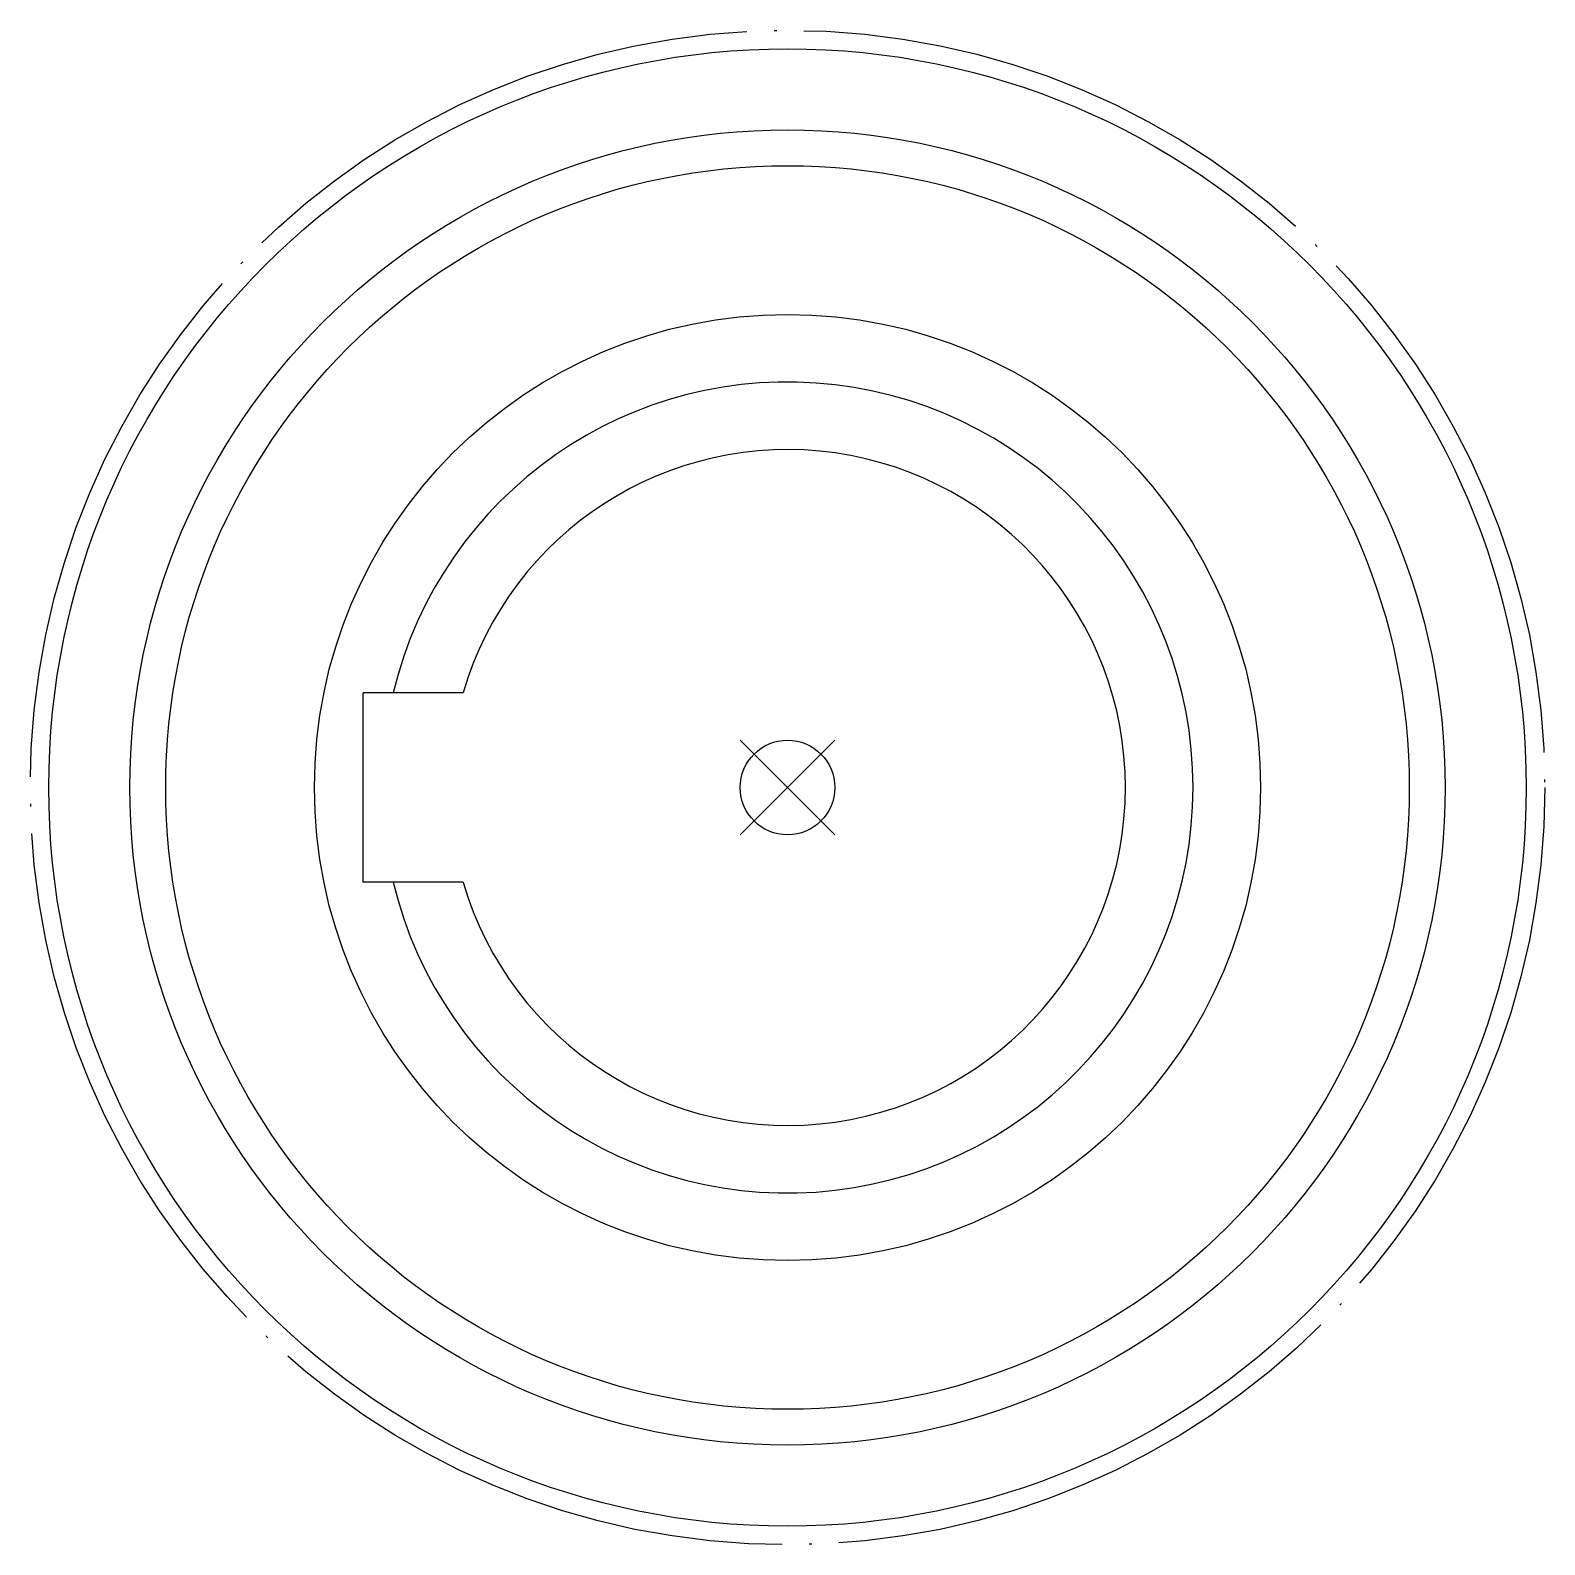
# Model space of a CAD drawing. Extents: x -172.6 to -116.6, y 373.4 to 429.4.
import ezdxf

# ---------------------------------------------------------------- set-up
doc = ezdxf.new("R2010")
doc.units = 0
doc.header["$MEASUREMENT"] = 0
doc.linetypes.add('CENTER', pattern=[22, 20, -1, 0, -1])
doc.layers.get('0').update_dxf_attribs({"linetype": 'CONTINUOUS'})
doc.layers.add('$PARTREF_BOM', color=7, linetype='CONTINUOUS')
doc.styles.get("Standard").update_dxf_attribs({"font": 'txt.shx', "bigfont": 'chineset.shx'})

# ---------------------------------------------------------------- blocks, each defined once
blk = doc.blocks.new('PARTREF')
at = {"layer": '$PARTREF_BOM', "color": 2}
for p, q in [((-1.75, -1.75), (1.75, 1.75)), ((-1.75, 1.75), (1.75, -1.75))]:
    blk.add_line(p, q, dxfattribs=at)
blk.add_circle((0, 0), 1.75, dxfattribs=at)
at = {"layer": '$PARTREF_BOM', "color": 2, "flags": 1}
for tag, p in [('TAG5', (-16.086, -4.95)), ('TAG10', (-5.651, -4.998)), ('TAG15', (5.594, -4.742)), ('TAG4', (-16.086, -8.95)), ('TAG9', (-5.651, -8.998)), ('TAG14', (5.594, -8.742)), ('TAG3', (-16.086, -12.95)), ('TAG8', (-5.651, -12.998)), ('TAG13', (5.594, -12.742)), ('TAG2', (-16.086, -16.95)), ('TAG7', (-5.651, -16.998)), ('TAG12', (5.594, -16.742)), ('TAG1', (-16.086, -20.95)), ('TAG11', (5.594, -20.742)), ('TAG6', (-5.651, -20.998))]:
    blk.add_attdef(tag, p, '', height=2.5, dxfattribs=at)

msp = doc.modelspace()

# ---------------------------------------------------------------- linework, layer by layer
at = {"color": 7, "linetype": 'CONTINUOUS'}
for p, q in [((-160.273, 397.86), (-160.273, 404.86)), ((-156.573, 404.86), (-160.273, 404.86)), ((-156.573, 397.86), (-160.273, 397.86))]:
    msp.add_line(p, q, dxfattribs=at)
at = {"color": 1, "linetype": 'CENTER'}
msp.add_circle((-144.573, 401.36), 28.01, dxfattribs=at)
at = {"color": 7, "linetype": 'CONTINUOUS'}
for radius in [27.325, 24.325, 23, 17.5]:
    msp.add_circle((-144.573, 401.36), radius, dxfattribs=at)
for radius, start, end in [(15, 193.4934, 166.5066), (12.5, 196.2602, 163.7398)]:
    msp.add_arc((-144.573, 401.36), radius, start, end, dxfattribs=at)

# ---------------------------------------------------------------- block references
at = {"color": 7}
msp.add_blockref('PARTREF', (-144.573, 401.36), dxfattribs=at)

doc.saveas('drawing.dxf')
